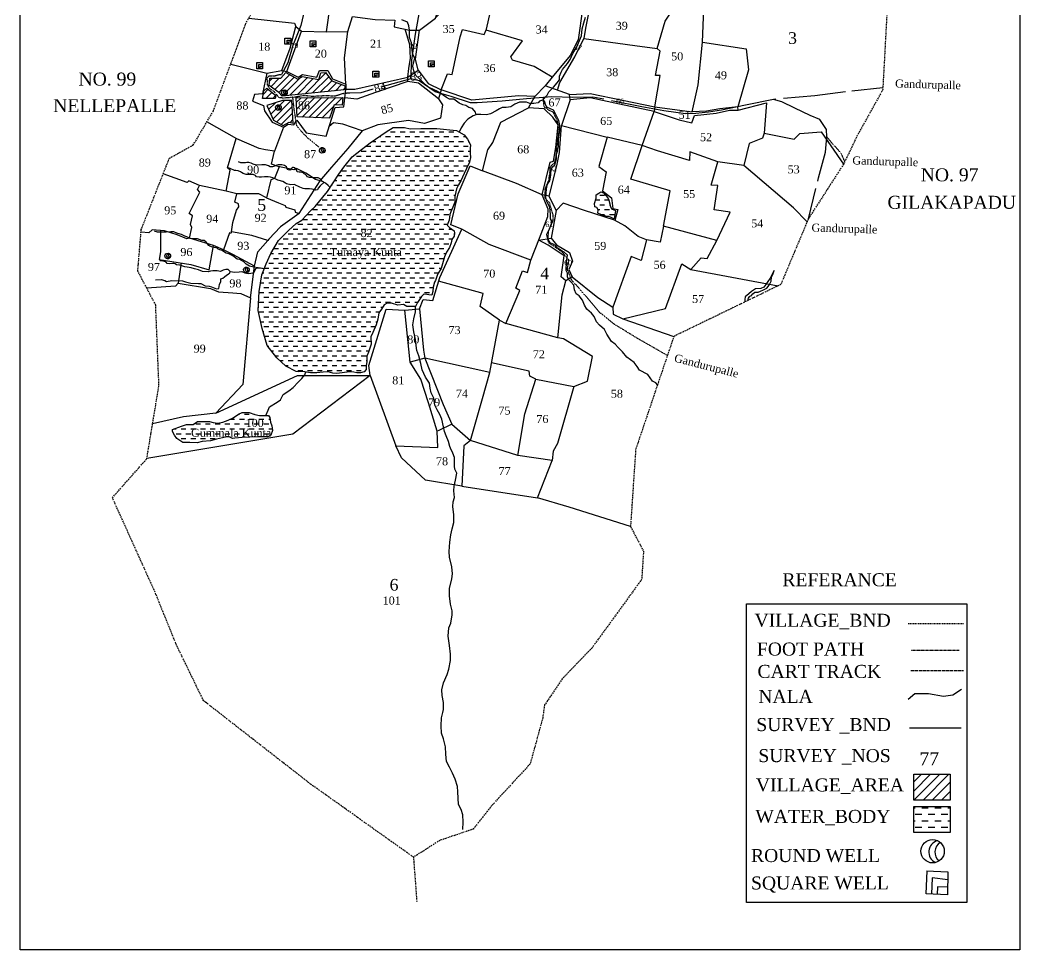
# Model space of a CAD drawing. Header units: millimetres. Extents: x 272 to 657, y 227 to 822.
# Drawn here: x 271.7 to 656.9, y 226.9 to 584.9 of the extents above; entities that cross this region are included whole.
import ezdxf

# ---------------------------------------------------------------- set-up
doc = ezdxf.new("R2010")
doc.units = ezdxf.units.MM
doc.header["$MEASUREMENT"] = 0
for name, pattern in [('ACAD_ISO02W100', [15, 12, -3]), ('ACAD_ISO07W100', [3, 0, -3]), ('BORDER', [1.75, 0.5, -0.25, 0.5, -0.25, 0, -0.25])]:
    doc.linetypes.add(name, pattern=pattern)
for name, color, linetype in [('CARTTRACK', 30, 'ACAD_ISO02W100'), ('NALA', 4, 'Continuous'), ('ROUND WELL', 5, 'Continuous'), ('SQUAREWELL', 5, 'Continuous'), ('SURVEY_BND', 7, 'Continuous'), ('SURVEY_NO', 7, 'Continuous'), ('TEXT', 7, 'Continuous'), ('VILLAGE_AREA', 1, 'Continuous'), ('WATER_BODY', 4, 'Continuous')]:
    doc.layers.add(name, color=color, linetype=linetype)
doc.layers.add('FOOTPATH', color=150, linetype='ACAD_ISO07W100', lineweight=30)
doc.layers.add('VILL_BOUNDARY', color=6, linetype='BORDER', lineweight=30)
doc.styles.get("Standard").update_dxf_attribs({"font": 'TIMES.TTF'})

msp = doc.modelspace()

# ---------------------------------------------------------------- hatches: boundary and pattern name
at = {"layer": 'VILLAGE_AREA'}
h = msp.add_hatch(dxfattribs=at)
h.set_pattern_fill('ANSI31', color=256, scale=15, style=0)
h.paths.add_polyline_path([(391.78, 561.43), (389.32, 564.7), (387.56, 564.6), (386.83, 561.94), (380.33, 563.17), (378.74, 562.13), (374.04, 564.61), (372.16, 562.49), (367.88, 562.5), (367.7, 559.61), (371.37, 556.97), (372.64, 555.62), (396.62, 557.99), (396.89, 559.5)])
edge = h.paths.add_edge_path(flags=16)
edge.add_ellipse((373.57, 556.87), major_axis=(1.05, 0.33), ratio=0.988263, start_angle=21.105, end_angle=360, ccw=False)
edge.add_ellipse((374.28, 557.1), major_axis=(-0.168, 0.582), ratio=0.584744, start_angle=212.8129, end_angle=270, ccw=False)
edge.add_ellipse((373.57, 556.87), major_axis=(1.05, 0.33), ratio=0.988263, start_angle=21.105, end_angle=360, ccw=False)
edge.add_ellipse((374.28, 557.1), major_axis=(-0.168, 0.582), ratio=0.584744, start_angle=270, end_angle=310.0478, ccw=False)
edge.add_ellipse((373.94, 557.01), major_axis=(-0.221, 0.768), ratio=0.88625, start_angle=270, end_angle=288.33, ccw=False)
edge.add_ellipse((373.94, 557.01), major_axis=(-0.221, 0.768), ratio=0.88625, start_angle=230.4392, end_angle=270)
h.paths.add_polyline_path([(376.44, 553.87), (372.78, 553.89), (366.73, 552.01), (369.28, 546.33), (373.11, 544.31), (375.44, 545.51), (376.97, 545.21), (376.78, 547.17)])
h.paths.add_polyline_path([(366.8, 558.6), (365.64, 557.66), (365.16, 554.63), (370, 554.7), (370.18, 555.85)])
h.paths.add_polyline_path([(392.76, 552.23), (395.77, 552.11), (396.02, 555.07), (378.01, 554.95), (378.49, 547.57), (390.89, 547.05)])
h.paths.add_polyline_path([(379.91, 607.42), (381.26, 607.59), (382.83, 608.6), (382.96, 608.83), (383.15, 608.81), (383.33, 608.93), (383.31, 611.79), (380.65, 612.09), (378.97, 610.75), (381.19, 610.75), (381.19, 608.41), (380.28, 608.41), (379.73, 608.41), (378.95, 608.41), (378.95, 610.74), (377.03, 609.2), (374.71, 609.39), (374.24, 605.2), (376.68, 604.98), (377.01, 606.81), (379.23, 606.21)])
h.paths.add_polyline_path([(388.28, 616.68), (388.08, 619.39), (385.19, 619.45), (383.96, 612.25), (383.31, 611.79), (383.33, 608.93), (387.53, 609.22), (387.49, 613.73)])
h.paths.add_polyline_path([(397.31, 620.42), (392.26, 621.22), (391.94, 619.09), (389.26, 619.46), (388.4, 613.81), (388.47, 609.38), (389.7, 609.47), (392.52, 613.27), (393.9, 616.75)])
h.paths.add_polyline_path([(401.21, 619.45), (398.58, 619.83), (395.02, 615.52), (398.62, 614.99)])
h.paths.add_polyline_path([(377.94, 549.65), (384.06, 549.65), (384.06, 554.34), (377.94, 554.34)], flags=9)
h.paths.add_polyline_path([(388.76, 614.45), (394.88, 614.45), (394.88, 619.14), (388.76, 619.14)], flags=24)
h = msp.add_hatch(dxfattribs=at)
h.set_pattern_fill('ANSI31', color=256, scale=20, angle=180, style=0)
h.set_pattern_definition([(225, (-743.488, -671.8603), (1.767767, -1.767767), [])])
h.paths.add_polyline_path([(615.95, 294.52), (615.95, 284.57), (629.97, 284.57), (629.97, 294.52)])
at = {"layer": 'WATER_BODY'}
h = msp.add_hatch(dxfattribs=at)
h.set_pattern_fill('DASH', color=256, scale=15, style=0)
h.paths.add_polyline_path([(439.15, 516.99), (439.79, 519.86), (440.54, 521.4), (441.53, 522.91), (442.81, 525.77), (443.62, 527.69), (444.79, 530.17), (445.24, 531.95), (445.09, 533.67), (445.04, 535.36), (445.24, 536.83), (444.03, 539.05), (442.77, 540.63), (439.81, 542.35), (432.3, 543.14), (426.12, 543.11), (422, 542.93), (419.77, 543.49), (415.46, 543.56), (412.75, 541.86), (406.57, 537.54), (403.2, 535.04), (399.68, 532.21), (396.44, 528.29), (394.57, 525.47), (390.14, 518.85), (385.38, 513.03), (383.65, 511.41), (380.3, 507.85), (378.06, 506.54), (375.11, 503.87), (371.29, 499.95), (368.33, 494.96), (366.46, 491.01), (364.83, 486.8), (363.76, 480.37), (363.4, 473.09), (364.94, 466.08), (366.95, 459.64), (370.64, 454.88), (374.13, 451.65), (378.07, 449.55), (378.85, 449.4), (380.05, 449.57), (381.43, 449.44), (382.07, 449.36), (383.57, 449.04), (386.04, 449.01), (388.46, 449.36), (390.37, 449.47), (392.21, 448.87), (393.72, 448.76), (395.83, 449.01), (398.61, 449.39), (400.25, 449.29), (401.43, 449.11), (402.88, 449.11), (404.32, 449.47), (405, 450.39), (405, 451.78), (405.28, 453.48), (405.28, 455.51), (405.98, 457), (406.96, 460.12), (406.84, 462.95), (407.66, 464.6), (408.86, 467.49), (409.51, 469.75), (409.97, 472.2), (410.96, 473.55), (412.03, 475.23), (413.17, 475.85), (414.81, 475.83), (417.17, 475.07), (419.45, 475.39), (420.67, 474.59), (422.45, 474.63), (424.03, 474.63), (424.83, 476.1), (425.87, 477.71), (426.29, 478.41), (427.28, 479.31), (428.34, 479.26), (429.23, 479.02), (430.37, 478.98), (430.74, 480.4), (430.81, 482), (431.39, 483.91), (431.74, 484.57), (432.35, 486.49), (432.82, 487.48), (433.93, 489.28), (434.38, 491), (435.2, 493.7), (436, 495.51), (437.17, 497.26), (437.77, 499.06), (438.01, 500.39), (438.87, 501.71), (439.08, 502.88), (438.95, 503.77), (437.16, 504.99), (436.29, 505.95), (437.01, 507.87), (437.32, 509.95), (437.62, 511.07), (438.38, 512.87), (439.15, 514.75)])
h.paths.add_polyline_path([(368.25, 430.11), (367.92, 431.82), (367.41, 432.64), (365.46, 432.68), (363.91, 432.66), (362.21, 433.08), (359.92, 433.79), (357.31, 433.79), (355.8, 433.12), (353.85, 431.77), (351.92, 430.82), (349.8, 430.11), (347.9, 429.62), (346.1, 429.93), (344.66, 430.37), (342.8, 430.37), (340.08, 430.35), (338.35, 429.2), (337.24, 429.17), (335.8, 429.17), (333.87, 428.51), (330.48, 427.2), (330.46, 426.43), (331.17, 425.04), (332.12, 423.82), (334.36, 422.27), (337.07, 422.26), (339.95, 422.15), (341.86, 422.57), (345.05, 422.91), (347.34, 423.53), (349.71, 424.03), (351.37, 424.41), (352.25, 424.37), (353.54, 423.79), (354.49, 423.86), (357.26, 424.19), (363.19, 424.46), (367.16, 424.48), (368.29, 425.12), (368.91, 426.83), (368.7, 428.65)])
h.paths.add_polyline_path([(498.1, 516.41), (496.44, 518.4), (495.39, 518.79), (494.64, 518.26), (493.62, 517.55), (493.6, 516.26), (493, 514.22), (493.16, 513.02), (493.84, 512.69), (494.38, 511.86), (494.27, 510.5), (495.39, 509.99), (497.67, 509.29), (498.44, 509.22), (500.56, 508.32), (500.65, 509.12), (501.12, 511.52), (499.57, 512.19), (499.18, 513.15), (498.53, 515.56)])
h.paths.add_polyline_path([(390.02, 492.02), (419.2, 492.02), (419.2, 498.01), (390.02, 498.01)], flags=24)
h.paths.add_polyline_path([(402.09, 500.47), (408.21, 500.47), (408.21, 505.16), (402.09, 505.16)], flags=24)
h.paths.add_polyline_path([(336.78, 423.56), (368.61, 423.56), (368.61, 428.41), (336.78, 428.41)], flags=24)
h.paths.add_polyline_path([(357.82, 427.4), (366.21, 427.4), (366.21, 432.09), (357.82, 432.09)], flags=24)
h = msp.add_hatch(dxfattribs=at)
h.set_pattern_fill('DASH', color=256, scale=20, angle=180, style=0)
h.set_pattern_definition([(180, (-743.488, -663.471), (-2.5, -2.5), [2.5, -2.5])])
h.paths.add_polyline_path([(615.95, 282.11), (615.95, 272.16), (629.97, 272.16), (629.97, 282.11)])

# ---------------------------------------------------------------- linework, layer by layer
at = {"lineweight": 30}
msp.add_lwpolyline([(271.71, 822.21), (656.86, 822.21), (656.86, 226.89), (271.71, 226.89)], close=True, dxfattribs=at)
msp.add_lwpolyline([(551.52, 360.13), (636.41, 360.13), (636.41, 245.14), (551.52, 245.14)], close=True)
at = {"layer": 'CARTTRACK'}
for points in [[(422.25, 562.26), (422.65, 569.43), (424.05, 579.43), (425.93, 590.1), (412.64, 590.06), (401.11, 589.54), (386.38, 590.3), (381.74, 591.01), (379.87, 582.82), (376.76, 575.09), (374.8, 568.36), (372.46, 563.9)], [(575.34, 508.33), (579.25, 524.09), (582, 534.01), (582.45, 539.89), (582.37, 542.76), (579.72, 546.53), (576.01, 548.07), (570.09, 550.95), (565.12, 553.4), (561.87, 554.32), (551.1, 552.08), (541.91, 550.22), (536.88, 549.44), (532.02, 548.87), (527.99, 548.76), (519.64, 549.97), (511.26, 551.43), (492.32, 555.22), (484.69, 555.04), (476.58, 555.25), (466.8, 554.5), (457.46, 553.59), (447.83, 552.99), (445.27, 553.04), (437.8, 555.42), (435.97, 555.92), (431.55, 557.23), (425.49, 561.41), (422.25, 562.26), (407.21, 558.11), (402.98, 556.88), (398.72, 556.65), (397.41, 556.72)], [(604.03, 558.82), (589.71, 557.27), (577.79, 555.73), (561.87, 554.32)]]:
    msp.add_lwpolyline(points, dxfattribs=at)
at = {"layer": 'CARTTRACK', "ltscale": 0.1}
msp.add_lwpolyline([(614.84, 334.42), (635.04, 334.42)], dxfattribs=at)
at = {"layer": 'FOOTPATH', "ltscale": 0.0002}
for points in [[(376.8, 555.13), (374.84, 554.89), (372.98, 554.82), (371.41, 554.95), (370.68, 556.09), (369.68, 557.26), (367.87, 558.47), (367.03, 559.91), (366.93, 562.63), (367.58, 563.36), (369.83, 563.4), (371.48, 563.88), (372.46, 563.9)], [(386.85, 535.96), (383.02, 539), (380.11, 541.95), (378.29, 544.28), (377.27, 550.67), (376.8, 555.13), (381.1, 555.89), (384.41, 555.54), (389.73, 555.84), (392.9, 555.63), (396.3, 556.65), (397.41, 556.72)], [(521.05, 455.72), (509.68, 462.22), (500.68, 467.71), (494.86, 472.37), (487.21, 481.45), (484.15, 484.79), (482.52, 488.94), (483.14, 492.56), (480.43, 495.61), (477.02, 497.97), (475.66, 498.86), (475.07, 499.73), (475.26, 503.67), (476.21, 505.48), (477.05, 507.81), (477.02, 509.92), (476.42, 511.87), (475.75, 514.41), (473.96, 516.27), (473.93, 519.79), (475.45, 523.44), (476.18, 528.61), (477.59, 529.96), (478.24, 532.55), (478.62, 537.88), (479.35, 542.67), (478.57, 546.35), (477.13, 549.32), (475.66, 549.98), (473.58, 551.39), (473.44, 552.77), (473.25, 555.08)], [(589.39, 530.37), (588.02, 533.54), (584.5, 537.45), (582.45, 539.89)]]:
    msp.add_lwpolyline(points, dxfattribs=at)
at = {"layer": 'FOOTPATH', "ltscale": 0.01}
msp.add_lwpolyline([(614.89, 342.3), (633.45, 342.3)], dxfattribs=at)
at = {"layer": 'NALA'}
for points in [[(472.93, 554.06), (474.69, 555.97), (475.41, 557.24), (477.15, 558.97), (478.56, 560.68), (479.47, 561.84), (479.47, 563.25), (480.09, 564.77), (480.7, 565.78), (482.55, 568.18), (483.57, 569.66), (484.65, 571.94), (486, 574.23), (487.15, 576.94), (488.03, 578.77), (488.28, 581.48), (488.89, 583.79), (489.51, 585.95)], [(447.36, 548.36), (447.1, 549.41), (445.95, 550.79), (444.56, 551.25), (443.46, 551.99), (442.23, 552.28), (440.82, 552.84), (439.79, 553.61), (438.82, 554.35), (437.15, 554.45), (435.97, 555.09), (434.75, 556), (433.52, 556.75), (432.03, 557.67), (430.68, 558.25), (429.23, 558.93), (427.95, 559.92), (425.43, 562.41), (424.14, 563.57), (423.39, 565.25), (423.04, 567.16), (423.75, 570.37), (423.13, 571.4), (422.87, 572.12), (422.65, 574.74), (422.45, 576.1), (422.1, 577.14), (421.74, 578.11), (421.71, 580.92), (421.48, 582.6), (420.97, 584.03), (418.81, 584.96)], [(517.23, 444.41), (516.56, 445.18), (515.37, 445.83), (513.5, 448.45), (510.3, 450.11), (509.38, 451.44), (508.29, 453.03), (505.4, 455.07), (503.73, 457.13), (502.06, 458.86), (500.98, 460.05), (499.51, 461.1), (497.67, 463.97), (496.82, 465.8), (494.92, 467.37), (493.69, 468.69), (492.81, 470.7), (491.79, 472.09), (490.08, 473.54), (489.1, 475.1), (488.32, 477.07), (487.09, 478.7), (485.97, 479.49), (485.22, 481.05), (485.04, 482.79), (483.89, 484.12), (483.14, 484.9), (482.63, 486.02), (482.63, 487.41), (482.12, 488.43), (482.22, 491.78), (482.6, 494.39), (481.34, 495.53), (480.08, 496.14), (478.75, 496.99), (477.97, 498.07), (477.05, 498.62), (475.93, 499.06), (474.98, 500.62), (474.64, 502.29), (475.62, 504.55), (476.44, 506.59), (476.47, 507.68), (476.06, 508.35), (476.03, 510.02), (475.79, 512.81), (474.6, 515.01), (474.26, 516.53), (474.53, 519.93), (474.94, 521.66), (475.76, 522.96), (476.1, 525.17), (476.1, 526.94), (476.61, 528.26), (477.7, 529.16), (478.38, 531.47), (478.38, 533.27), (478.72, 534.4), (479.06, 536.13), (479.06, 537.93), (479.09, 539.02), (479.43, 540.62), (479.64, 542.22), (479.57, 544.26), (479.26, 546.13), (477.9, 548.82), (477.19, 550.22), (474.94, 551.24), (474.29, 552.02), (473.72, 553.68), (472.93, 554.06), (471.77, 553.65), (471.29, 553.04), (469.59, 552.7), (468.03, 552.7), (466.77, 553.24), (464.15, 553.31), (462.35, 552.53), (460.71, 551.44), (459, 551.23), (457.47, 551.16), (456.35, 550.69), (455.13, 549.91), (452.98, 548.79), (451.39, 548.38), (449.14, 548.48), (447.68, 548.45), (446.25, 548.04), (444.23, 546.71), (442.77, 545.21), (441.61, 543.34), (440.84, 541.76)], [(388.8, 522.41), (387.31, 521.06), (386.56, 520.17), (386.24, 519.48), (385.71, 519.41), (384.2, 519.72), (383.24, 519.88), (381.42, 519.92), (380.71, 520.03), (380.17, 520.28), (379.48, 520.54), (379.02, 520.81), (377.81, 521.34), (377.55, 521.5), (376.05, 521.48), (374.38, 521.85), (373.93, 522.05), (372.96, 522.73), (371.58, 523.04), (370.96, 523.17), (370.49, 523.53), (369.09, 524.08), (368.17, 524.35), (367.35, 524.51), (366.51, 524.53), (365.9, 524.46), (364.78, 524.35), (363.78, 524.35), (362.85, 524.55), (362.44, 525), (361.55, 525.39), (360.69, 525.39), (359.67, 525.39), (358.84, 525.42), (357.66, 525.84), (356.97, 526.18), (356.64, 526.38), (355.7, 526.79), (354.85, 526.92), (354.31, 526.93), (353.75, 527.16), (353.16, 527.44), (352.68, 527.69), (352.32, 527.9), (351.65, 527.91)], [(391.16, 520.37), (390.36, 521.23), (389.38, 522.08), (388.23, 522.73), (387.35, 523.77), (386.57, 524.13), (385.66, 524.18), (384.36, 524.18), (383.27, 524.24), (382.49, 524.57), (382.03, 524.96), (381.66, 525.35), (381.12, 525.72), (380.75, 526.03), (379.71, 526.34), (379.22, 526.34), (378.42, 526.39), (378.3, 527.1), (377.6, 527.93), (377.11, 528.16), (376.8, 528.16), (376.36, 527.88), (376.17, 527.56), (375.91, 527.18), (375.58, 527.07), (375.11, 527.23), (374.8, 527.36), (374.67, 527.75), (374.46, 528.11), (374.3, 528.32), (373.53, 528.84), (372.49, 529.17), (372.07, 529.17), (371.08, 529.17), (370.59, 528.94), (370.15, 528.71), (369.01, 528.34), (368.46, 528.34), (368.1, 528.37), (367.4, 528.76), (366.28, 529.07), (364.9, 529.07), (362.77, 529.01), (361.51, 529.39), (360.78, 529.81), (359.87, 530.07), (359.11, 530.01), (358.54, 529.85), (357.59, 529.85), (356.82, 529.94), (355.82, 530.25)], [(363.45, 489.44), (361.81, 489.78), (360.16, 490.18), (358.86, 490.92), (357.98, 491.73), (357.07, 492.36), (356.4, 492.7), (355.36, 492.87), (353.68, 494.08), (352.19, 494.87), (351.15, 495.15), (350.13, 495.8), (349.52, 496.12), (348.66, 496.4), (347.99, 496.61), (347.62, 497), (347.29, 497.21), (346.53, 497.24), (345.41, 497.56), (344.79, 497.82), (344.39, 498.07), (343.93, 498.67), (343.37, 499.3), (342.63, 500.04), (341.68, 500.04), (340.04, 500.65), (338.74, 500.7), (337.21, 500.79), (335.91, 501.37), (335.21, 501.65), (334.45, 502.07), (333.91, 502.3), (333.36, 502.46), (332.15, 502.83), (330.9, 503.34), (329.78, 503.37), (327.96, 503.26), (326.8, 503.26), (325.82, 503.26), (324.64, 503.26), (323.55, 503.56)], [(323.92, 484.89), (326.02, 484.96), (327.53, 484.66), (328.16, 484.27), (330.17, 484.64), (334.24, 484.41), (335.43, 484.15), (337.51, 483.61), (340.4, 483.4), (341.36, 483.5), (343.04, 482.61), (344.57, 482.36), (345.51, 482.17), (347.42, 481.45), (348.23, 481.56), (348.58, 483.03), (349.01, 484.18), (349.1, 485.18), (349.78, 485.55), (350.5, 486.04), (351.21, 486.63), (351.88, 486.99), (352.57, 487.53), (352.68, 488.08), (354.44, 487.78), (356.12, 487.92), (357.21, 488.04), (358.34, 487.6), (359.56, 487.34), (360.63, 487.45), (361.3, 487.55), (361.77, 487.6), (362.08, 488.07), (362.55, 489.16), (363.02, 489.42), (363.87, 489.45), (364.33, 489.48), (364.89, 489.39), (365.17, 489.39), (365.79, 489.27)], [(352.68, 488.08), (351.91, 488.79), (351.01, 488.79), (349.92, 488.53), (348.92, 488.09), (347.59, 488.27), (346.56, 488.32), (345.95, 488.32), (345.12, 488.25), (344.19, 487.99), (342.02, 488.12), (340.43, 488.66), (338.86, 489.1), (337.6, 489.43), (336.04, 489.74), (335.24, 489.86), (334.36, 490.13), (333.28, 490.51), (332.02, 490.69), (331.5, 491.08), (330.96, 491.12), (330.55, 491.17), (329.14, 491.02), (328.39, 491.15), (327.96, 491.71), (327.31, 491.89), (326.69, 492.08), (326.16, 492.11), (325.52, 492.13)], [(552.1, 476.93), (552.28, 477.82), (552.76, 478.52), (553.36, 478.65), (554.02, 479.48), (554.74, 480.08), (555.99, 480.11), (556.92, 480.46), (558.02, 480.96), (559.36, 481.67), (560.26, 482.8), (560.99, 484.38), (561.19, 485.88), (561.74, 487.25), (562.06, 488.07), (562.14, 488.39), (561, 486.22), (560.6, 485.5), (559.78, 484.22), (558.96, 483.03), (558.26, 482.09), (557.05, 481.55), (555.05, 481.36), (553.51, 480.37), (552.47, 479.46), (551.06, 478.27), (550.83, 477.24), (550.91, 476.35)], [(442.25, 273.29), (442.39, 276.06), (442.32, 278.92), (441.57, 280.97), (440.66, 282.91), (440.39, 287.73), (440.22, 289.8), (439.31, 292.66), (438.34, 294.96), (437.07, 297.32), (436.03, 299.49), (435.72, 302.33), (435.64, 305.11), (434.8, 308.21), (434.1, 310.38), (433.91, 313.14), (434.05, 316.29), (434.56, 318.26), (434.83, 319.41), (434.83, 322.18), (434.3, 324.83), (434.2, 327.04), (434.78, 329.68), (436.18, 332.88), (436.93, 335), (437.5, 338.37), (437.48, 340.72), (437.07, 344.04), (436.66, 347.7), (436.9, 350.86), (437.63, 352.64), (438.16, 355.87), (438.15, 357.49), (437.5, 360.04), (437.07, 363.24), (437.14, 366.05), (438.01, 369.71), (438.3, 371.75), (438.03, 374.32), (437.19, 378.14), (436.97, 380.24), (437.23, 383.93), (437.64, 386.68), (438.2, 389), (438.83, 391.45), (438.75, 394.41), (438.39, 397.58), (438.49, 399.37), (439.07, 401.07), (438.78, 403.65), (438.88, 405.43), (439.5, 407.78), (439.99, 410.38), (439.14, 411.94), (439.05, 413.1), (439, 416.48), (438.47, 418.16), (437.55, 420.04), (437.22, 420.69), (436.78, 422.58), (435.91, 424.77), (435.21, 426.44), (434.8, 428.22), (434.23, 431.25), (433.43, 433.05), (432.37, 434.78), (431.45, 436.56), (431.04, 439.37), (430.13, 441.37), (429.69, 443.19), (429.4, 445.09), (427.93, 447.37), (426.58, 450.23), (426.12, 452.63), (425.33, 455.65), (424.61, 457.65), (424.24, 459.59), (424.08, 461.92), (423.42, 464.9), (423.06, 467.53), (423.35, 469.88), (424, 472.5), (424.03, 474.63)], [(366.44, 432.66), (367.28, 434.67), (367.75, 435.98), (370.77, 437.81), (371.98, 438.71), (373.12, 440.7), (375.19, 442.15), (376.94, 443.36), (378.82, 445.52), (380.21, 446.84), (381.38, 448.32), (381.75, 449.4)], [(613.81, 323.47), (616.3, 325.68), (621.56, 325.68), (621.56, 325.68), (627.36, 324.58), (627.36, 324.58), (630.96, 325.13), (634.28, 327.34)]]:
    msp.add_lwpolyline(points, dxfattribs=at)
at = {"layer": 'ROUND WELL'}
msp.add_circle((623.21, 264.91), 4.5, dxfattribs=at)
for centre, start, end in [((626.23, 264.6), 103.7553, 244.3266), ((628.57, 264.51), 122.3772, 228.9806)]:
    msp.add_arc(centre, 4.5, start, end, dxfattribs=at)
for centre, major_axis, ratio in [((373.57, 556.87), (1.05, 0.33), 0.988263), ((373.94, 557.01), (-0.221, 0.768), 0.88625), ((374.28, 557.1), (-0.168, 0.582), 0.584744), ((371.23, 551.16), (1.05, 0.33), 0.988263), ((371.6, 551.29), (-0.221, 0.768), 0.88625), ((371.94, 551.39), (-0.168, 0.582), 0.584744), ((388.1, 534.73), (1.05, 0.33), 0.988263), ((388.46, 534.86), (-0.221, 0.768), 0.88625), ((388.81, 534.96), (-0.168, 0.582), 0.584744), ((328.63, 493.99), (1.05, 0.33), 0.988263), ((329, 494.12), (-0.221, 0.768), 0.88625), ((329.34, 494.22), (-0.168, 0.582), 0.584744), ((358.92, 488.68), (1.05, 0.33), 0.988263), ((359.29, 488.81), (-0.221, 0.768), 0.88625), ((359.63, 488.91), (-0.168, 0.582), 0.584744)]:
    msp.add_ellipse(centre, major_axis=major_axis, ratio=ratio, dxfattribs=at)
at = {"layer": 'SQUAREWELL'}
for points in [[(373.77, 577.88), (376.01, 577.88), (376.01, 575.54), (373.77, 575.54)], [(374.55, 577.13), (376.01, 577.13), (376.01, 575.54), (374.55, 575.54)], [(375.09, 576.43), (376.01, 576.43), (376.01, 575.54), (375.09, 575.54)], [(383.42, 576.86), (385.66, 576.86), (385.66, 574.51), (383.42, 574.51)], [(384.2, 576.11), (385.66, 576.11), (385.66, 574.51), (384.2, 574.51)], [(384.74, 575.41), (385.66, 575.41), (385.66, 574.51), (384.74, 574.51)], [(362.86, 568.47), (365.1, 568.47), (365.1, 566.13), (362.86, 566.13)], [(363.64, 567.73), (365.1, 567.73), (365.1, 566.13), (363.64, 566.13)], [(364.18, 567.02), (365.1, 567.02), (365.1, 566.13), (364.18, 566.13)], [(428.98, 569.14), (431.21, 569.14), (431.21, 566.8), (428.98, 566.8)], [(429.76, 568.4), (431.21, 568.4), (431.21, 566.8), (429.76, 566.8)], [(430.3, 567.7), (431.21, 567.7), (431.21, 566.8), (430.3, 566.8)], [(407.62, 565.19), (409.85, 565.19), (409.85, 562.85), (407.62, 562.85)], [(408.4, 564.45), (409.85, 564.45), (409.85, 562.85), (408.4, 562.85)], [(408.94, 563.75), (409.85, 563.75), (409.85, 562.85), (408.94, 562.85)]]:
    msp.add_lwpolyline(points, close=True, dxfattribs=at)
for points in [[(620.87, 257.33), (629.08, 256.96), (628.91, 248.07), (620.66, 248.48), (621.06, 257.32)], [(629.02, 253.94), (623.03, 254.68), (622.72, 248.38)], [(628.97, 251.13), (625.11, 251.17), (624.97, 248.26)]]:
    msp.add_lwpolyline(points, dxfattribs=at)
at = {"layer": 'SURVEY_BND'}
for points in [[(389.79, 580.38), (398, 580.4), (399.78, 586.17), (408.47, 585.11), (416.11, 584.85), (415.8, 582.28), (421.71, 580.92), (425.59, 580.95), (431.72, 585.58), (434.03, 592.51), (425.06, 595.14), (424.53, 602.43), (421.33, 600.19), (417.06, 599.69)], [(425.12, 565.57), (428.88, 560.44), (433.96, 557.94), (436.4, 564.18), (438.17, 563.89), (441.26, 578.39), (442.19, 581.28), (450.47, 579.31), (451.4, 581.31), (454.22, 593.9), (444.72, 599.27), (438.51, 592.39), (431.67, 585.54)], [(359.85, 585.64), (377.44, 583.65), (377.9, 582.37), (380.08, 580.62), (389.79, 580.38), (391.3, 591.17)], [(491.55, 591.82), (489.49, 581.68), (488.85, 577.76), (508.48, 575.03), (517.07, 573.86), (520.19, 584.46), (522.47, 587.89)], [(488.42, 589.05), (486.63, 577.23), (483.61, 571.25), (476.64, 562.86), (469.79, 566.94), (461.42, 569.42), (460.73, 570.75), (465.22, 576.83), (451.24, 580.97)], [(516.27, 551.43), (530.55, 549.58), (532.87, 559.97), (534.59, 576.37), (535.1, 589.16)], [(352.88, 567.92), (366.81, 564.45), (372.61, 565.39), (375.7, 574.02), (377.9, 582.37)], [(372.61, 565.39), (374.53, 565.01), (380.08, 580.62)], [(374.53, 565.01), (378.83, 562.93), (380.45, 563.92), (386.03, 562.84), (387, 565.46), (390.25, 565.4), (392.08, 562.21), (397.15, 560.14), (396.66, 570.32), (398, 580.4)], [(397.15, 560.14), (397.16, 558.31), (400.61, 558.24), (421.14, 562.91), (421.41, 566.23), (422.16, 570.23), (421.79, 575.36), (420.08, 581.3)], [(421.14, 562.91), (425.12, 565.57), (424.03, 569.8), (425.59, 580.95)], [(478.69, 557.89), (479.68, 560.81), (485.35, 570.68), (488.85, 577.76)], [(534.59, 576.37), (551.41, 573.73), (552.31, 565.72), (548.15, 551.48), (541.27, 550.74), (536.06, 549.73), (530.55, 549.58)], [(516.27, 551.43), (518.23, 563.49), (516.47, 563.57), (518.21, 572.82), (517.07, 573.86)], [(366.81, 564.45), (365.17, 556.5), (362.05, 556.19), (361.25, 553.65), (365.51, 551.96), (365.87, 549.97), (368.82, 545.59), (373.2, 543.62), (374.97, 544.75), (377.18, 544.52), (378.33, 546.28), (381.88, 541.5), (389.58, 540.17), (393.12, 551.17), (396.41, 551.49), (397.16, 558.31)], [(433.96, 557.94), (432.95, 554.56), (425.16, 560.6), (421.05, 561.23), (421.14, 562.91)], [(476.64, 562.86), (473.99, 559.56), (470.04, 555.42), (463.87, 555.72), (445.69, 554.02), (433.96, 557.94)], [(421.05, 561.23), (408.57, 556.93), (401.43, 554.46), (396.79, 554.9)], [(483.6, 554.16), (483.4, 556.22), (473.99, 559.56)], [(360.52, 477.94), (357.54, 444.58), (347.16, 433.56), (378.62, 448.08), (406.59, 448.08), (406.08, 451.9), (412.69, 473.61), (419.91, 473.2), (425.59, 473.66), (426.97, 477.24), (430.66, 476.94), (433.38, 485.81), (441.94, 504.31), (437.59, 506), (440.51, 517.94), (445.07, 528.71), (449.78, 526.76), (451.94, 534.92), (453.78, 537.68), (456.96, 545.56), (467.51, 551.05), (470.04, 555.42)], [(511.36, 536.55), (515.94, 549.65), (502.65, 552.5), (491.32, 554.92), (483.6, 554.16), (480.3, 544.26)], [(483.4, 556.22), (491.32, 556.64), (516.27, 551.43), (515.94, 549.65)], [(432.95, 554.56), (434.39, 552.19), (433.69, 547.15), (427.44, 545.01), (421.29, 546.14), (409.57, 544.55), (403.44, 542.15), (396.04, 544.74), (392.42, 545.3), (390.77, 543.86)], [(472.88, 517.63), (475.84, 530.12), (477.17, 530.5), (478.15, 535.8), (478.96, 544.51), (476.91, 547.43), (473.54, 550.67), (467.43, 551.01)], [(548.37, 550.23), (559.19, 553.03), (558.31, 541.34), (557.71, 539.34), (552.61, 537.31), (550.53, 528.81), (540.44, 530.31), (529.76, 534.19), (529.51, 530.85), (517.29, 534.54), (511.36, 536.55)], [(515.94, 549.65), (525.58, 546.51), (530.5, 545.33), (531.52, 548.17), (539.79, 548.96), (544.96, 550.16), (548.37, 550.23), (548.15, 551.48)], [(373.2, 543.62), (369.76, 534.39), (366.26, 534.94), (363.86, 535.37), (355.28, 539.08), (343.72, 545.71)], [(475.52, 517.06), (478.5, 528.72), (479.48, 533.84), (480.3, 544.26), (497.89, 539.82), (494.6, 528.44), (497.43, 526.4), (496.07, 519.12), (499.53, 516.41), (500.09, 512.34), (502, 511.91), (500.84, 507.74)], [(371.56, 528.41), (369.79, 523.81), (368.29, 523.32), (366.62, 516.42), (363.72, 518.02), (355.24, 517.97), (351.05, 518.94), (352.61, 527.02), (351.65, 527.91), (354.94, 539.27)], [(403.44, 542.15), (397.99, 535.36), (391.64, 528.24), (387.79, 523.74), (387.37, 522.99), (385.5, 523.44), (381.8, 525.92), (378.26, 527.76), (377.18, 527.17), (371.11, 528.51), (368.56, 529.42), (369.76, 534.39)], [(519.56, 505.53), (522.12, 519.1), (506.97, 523.56), (511.36, 536.55), (497.89, 539.82)], [(558.31, 541.34), (569.89, 539.01), (572.04, 541.2), (580.31, 541.78), (588.93, 529.41)], [(540.15, 499.98), (545.28, 510.92), (539.05, 511.81), (540.48, 521.15), (537.91, 521.26), (540.44, 530.31)], [(574.87, 507.22), (569.63, 512.57), (550.53, 528.81)], [(351.05, 518.94), (340.9, 521.11), (336.73, 523.02), (336.05, 522.36), (326.88, 525.68)], [(468.52, 492.45), (471.84, 500.84), (474.98, 509.24), (475.11, 512.06), (472.88, 517.63), (462.89, 521.91), (449.78, 526.76)], [(353.14, 503.34), (352.94, 502.74), (352.41, 502.92), (350.04, 496.44), (346.17, 498.02), (336.95, 500.91), (337.91, 504.94), (337.41, 506.11), (338.12, 509.5), (336.85, 510.4), (340.96, 518.65), (340.11, 519.68), (340.9, 521.11)], [(366.62, 516.42), (371.29, 514.52), (373.79, 513.49), (374.03, 512.79), (377.56, 511.86), (377.66, 510.89), (379.23, 510.42), (387.37, 522.99)], [(379.23, 510.42), (371.99, 505.24), (367.58, 500.54), (367.14, 499.98), (360.98, 501.92), (353.14, 503.34), (353.62, 506.92), (355.12, 511.66), (355.93, 512.9), (355.8, 514.15), (354.41, 514.7), (355.24, 517.97)], [(478.21, 511.55), (475.52, 517.06), (472.88, 517.63)], [(513.02, 500.26), (509.74, 501.51), (504.62, 505.68), (500.71, 507.81), (489.15, 511.5), (480.86, 514.41), (478.21, 511.55), (476.35, 500.96)], [(530.03, 488.81), (534.07, 493.29), (536.31, 493.04), (540.15, 499.98), (519.56, 505.53), (518.29, 499.31), (513.02, 500.26), (510.96, 492.24), (507.08, 493.81), (500.02, 474.4)], [(336.95, 500.91), (335.9, 500.64), (332.2, 502.12), (327.38, 503.74), (322.63, 504.15), (321.33, 502.94), (318.32, 503.21)], [(325.88, 503.87), (325.81, 495.59), (325.36, 492.68), (337.49, 490.82), (344.59, 488.69), (346.17, 498.02)], [(456.33, 469.37), (458.87, 468.07), (464.21, 480.78), (462.73, 481.63), (465.29, 488.28), (467.18, 487.66), (468.52, 492.45), (452.38, 498.51), (441.94, 504.31)], [(471.58, 500.19), (476.35, 500.96), (478.39, 498.29), (483.3, 495.42), (484.53, 492.06), (483.11, 488.83), (484.37, 486.07), (481.96, 484.41)], [(361.99, 490.16), (363.25, 495.64), (367.14, 499.98)], [(478.82, 462.49), (480.53, 479.03), (481.96, 484.41), (480.09, 486.03), (481.32, 494.06), (475.09, 498.26), (471.58, 500.19)], [(332.57, 483.63), (345.03, 481.55), (348.16, 480.28), (353.62, 479.88), (356.75, 479.59), (360.52, 477.94), (361.99, 490.16), (353.68, 494.61), (350.04, 496.44)], [(333.73, 491.4), (332.57, 483.63), (331.55, 482.39), (320.53, 481.7)], [(503.87, 469.88), (520.29, 473.85), (526.56, 491.04), (530.03, 488.81), (563.75, 482.58)], [(484.37, 486.07), (494.24, 478.04), (500.02, 474.4), (500.15, 471.68), (503.87, 469.88), (523.54, 463.07)], [(452.63, 449.14), (456.33, 469.37), (448.92, 474.64), (450.07, 479.55), (432.94, 484.37)], [(406.59, 448.08), (416.41, 420.99), (432.59, 420.33), (432.44, 426.65), (429.1, 437.49), (426.07, 446.63), (421.92, 453.18), (419.91, 473.2)], [(425.59, 473.66), (427.08, 457.79), (427.68, 454.7), (421.92, 453.18)], [(485.01, 443.83), (490.25, 445.8), (492.19, 455.4), (481.07, 462.17), (478.82, 462.49), (458.87, 468.07)], [(427.68, 454.7), (434.68, 436.93), (438.06, 429.31), (433, 426.86), (432.44, 426.65)], [(445.19, 423.02), (449.81, 439.24), (452.63, 449.14), (427.68, 454.7)], [(463.44, 417.2), (466.14, 433.28), (470.32, 446.62), (468.01, 447.77), (467.83, 449.64), (453.31, 452.89)], [(406.59, 448.08), (376.78, 425.45), (320.57, 416.03)], [(470.32, 446.62), (485.01, 443.83), (478.78, 421.9), (477.09, 418.95), (476.64, 415.25)], [(347.16, 433.56), (334.66, 432.12), (322.79, 429.48)], [(438.06, 429.31), (445.19, 423.02), (442.66, 420.9), (441.86, 405.45), (427.95, 407.78), (418.69, 416.37), (416.41, 420.99)], [(441.86, 405.45), (471.07, 400.96), (476.64, 415.25), (463.44, 417.2), (445.19, 423.02)], [(506.84, 389.89), (483.26, 397.38), (471.07, 400.96)], [(614.29, 312.36), (634.21, 312.36)]]:
    msp.add_lwpolyline(points, dxfattribs=at)
at = {"layer": 'VILL_BOUNDARY'}
for points in [[(423.26, 262.61), (383.61, 290.78), (342.39, 322.87), (332.01, 344.22), (323.72, 364.67), (307.3, 401), (320.57, 416.03), (325.22, 444.22), (323.97, 475.16), (317.08, 488.23), (318.4, 504.21), (329.28, 531.75), (338.44, 536.78), (346.22, 549.92), (353.1, 568.5), (358.61, 583.33), (361.88, 589.41)], [(605.62, 587.9), (603.99, 558.08), (594.19, 540.44), (588.93, 529.41), (575.34, 508.33), (564.7, 483.04), (523.54, 463.07), (508.83, 419.6), (506.84, 389.89), (511.84, 380.42), (511.16, 369.56), (492.05, 343.23), (480.56, 331.28), (473.7, 321.16), (473.03, 316.21), (468.19, 298.53), (453.42, 282.5), (446.27, 273.42), (433.43, 269.08), (423.26, 262.61)], [(613.85, 352.56), (635.12, 352.56)], [(423.26, 262.61), (424.53, 245.33)]]:
    msp.add_lwpolyline(points, dxfattribs=at)
at = {"layer": 'VILLAGE_AREA'}
for points in [[(372.64, 555.62), (371.37, 556.97), (367.7, 559.61), (367.88, 562.5), (372.16, 562.49), (374.04, 564.61), (378.74, 562.13), (380.33, 563.17), (386.83, 561.94), (387.56, 564.6), (389.32, 564.7), (391.78, 561.43), (396.89, 559.5), (396.62, 557.99), (372.64, 555.62)], [(370, 554.7), (365.16, 554.63), (365.64, 557.66), (366.8, 558.6), (370.18, 555.85), (370, 554.7)], [(378.49, 547.57), (378.01, 554.95), (396.02, 555.07), (395.77, 552.11), (392.76, 552.23), (390.89, 547.05), (378.49, 547.57)], [(376.78, 547.17), (376.44, 553.87), (372.78, 553.89), (366.73, 552.01), (369.28, 546.33), (373.11, 544.31), (375.44, 545.51), (376.97, 545.21), (376.78, 547.17)]]:
    msp.add_lwpolyline(points, dxfattribs=at)
msp.add_lwpolyline([(615.95, 294.52), (629.97, 294.52), (629.97, 284.57), (615.95, 284.57)], close=True, dxfattribs=at)
at = {"layer": 'WATER_BODY'}
for points in [[(378.07, 449.55), (374.13, 451.65), (370.64, 454.88), (366.95, 459.64), (364.94, 466.08), (363.4, 473.09), (363.76, 480.37), (364.83, 486.8), (366.46, 491.01), (368.33, 494.96), (371.29, 499.95), (375.11, 503.87), (378.06, 506.54), (380.3, 507.85), (383.65, 511.41), (385.38, 513.03), (390.14, 518.85), (394.57, 525.47), (396.44, 528.29), (399.68, 532.21), (403.2, 535.04), (406.57, 537.54), (412.75, 541.86), (415.46, 543.56), (419.77, 543.49), (422, 542.93), (426.12, 543.11), (432.3, 543.14), (439.81, 542.35), (442.77, 540.63), (444.03, 539.05), (445.24, 536.83), (445.04, 535.36), (445.09, 533.67), (445.24, 531.95), (444.79, 530.17), (443.62, 527.69), (442.81, 525.77), (441.53, 522.91), (440.54, 521.4), (439.79, 519.86), (439.15, 516.99), (439.15, 514.75), (438.38, 512.87), (437.62, 511.07), (437.32, 509.95), (437.01, 507.87), (436.29, 505.95), (437.16, 504.99), (438.95, 503.77), (439.08, 502.88), (438.87, 501.71), (438.01, 500.39), (437.77, 499.06), (437.17, 497.26), (436, 495.51), (435.2, 493.7), (434.38, 491), (433.93, 489.28), (432.82, 487.48), (432.35, 486.49), (431.74, 484.57), (431.39, 483.91), (430.81, 482), (430.74, 480.4), (430.37, 478.98), (429.23, 479.02), (428.34, 479.26), (427.28, 479.31), (426.29, 478.41), (425.87, 477.71), (424.83, 476.1), (424.03, 474.63), (422.45, 474.63), (420.67, 474.59), (419.45, 475.39), (417.17, 475.07), (414.81, 475.83), (413.17, 475.85), (412.03, 475.23), (410.96, 473.55), (409.97, 472.2), (409.51, 469.75), (408.86, 467.49), (407.66, 464.6), (406.84, 462.95), (406.96, 460.12), (405.98, 457), (405.28, 455.51), (405.28, 453.48), (405, 451.78), (405, 450.39), (404.32, 449.47), (402.88, 449.11), (401.43, 449.11), (400.25, 449.29), (398.61, 449.39), (395.83, 449.01), (393.72, 448.76), (392.21, 448.87), (390.37, 449.47), (388.46, 449.36), (386.04, 449.01), (383.57, 449.04), (382.07, 449.36), (381.43, 449.44), (380.05, 449.57), (378.85, 449.4), (378.07, 449.55)], [(501.12, 511.52), (500.65, 509.12), (500.56, 508.32), (498.44, 509.22), (497.67, 509.29), (495.39, 509.99), (494.27, 510.5), (494.38, 511.86), (493.84, 512.69), (493.16, 513.02), (493, 514.22), (493.6, 516.26), (493.62, 517.55), (494.64, 518.26), (495.39, 518.79), (496.44, 518.4), (498.1, 516.41), (498.53, 515.56), (499.18, 513.15), (499.57, 512.19), (501.12, 511.52)], [(341.86, 422.57), (339.95, 422.15), (337.07, 422.26), (334.36, 422.27), (332.12, 423.82), (331.17, 425.04), (330.46, 426.43), (330.48, 427.2), (333.87, 428.51), (335.8, 429.17), (337.24, 429.17), (338.35, 429.2), (340.08, 430.35), (342.8, 430.37), (344.66, 430.37), (346.1, 429.93), (347.9, 429.62), (349.8, 430.11), (351.92, 430.82), (353.85, 431.77), (355.8, 433.12), (357.31, 433.79), (359.92, 433.79), (362.21, 433.08), (363.91, 432.66), (365.46, 432.68), (367.41, 432.64), (367.92, 431.82), (368.25, 430.11), (368.7, 428.65), (368.91, 426.83), (368.29, 425.12), (367.16, 424.48), (363.19, 424.46), (357.26, 424.19), (354.49, 423.86), (353.54, 423.79), (352.25, 424.37), (351.37, 424.41), (349.71, 424.03), (347.34, 423.53), (345.05, 422.91), (341.86, 422.57)]]:
    msp.add_lwpolyline(points, dxfattribs=at)
msp.add_lwpolyline([(615.95, 282.11), (629.97, 282.11), (629.97, 272.16), (615.95, 272.16)], close=True, dxfattribs=at)

# ---------------------------------------------------------------- texts
msp.add_text('REFERANCE', height=5).set_placement((565.35, 366.91))
at = {"layer": 'CARTTRACK'}
msp.add_text('CART TRACK', height=5, dxfattribs=at).set_placement((555.75, 331.63))
at = {"layer": 'FOOTPATH'}
msp.add_text('FOOT PATH', height=5, dxfattribs=at).set_placement((555.53, 340.24))
at = {"layer": 'NALA'}
msp.add_text('NALA', height=5, dxfattribs=at).set_placement((556.07, 322))
at = {"layer": 'ROUND WELL'}
msp.add_text('ROUND WELL', height=5, dxfattribs=at).set_placement((553.26, 260.75))
at = {"layer": 'SQUAREWELL'}
msp.add_text('SQUARE WELL', height=5, dxfattribs=at).set_placement((553.26, 250.18))
at = {"layer": 'SURVEY_NO'}
for s, height, p in [('35', 3.083, (434.48, 579.89)), ('34', 3.083, (470.31, 579.69)), ('39', 3.083, (501.15, 581.12)), ('3', 4.5, (567.56, 575.68)), ('18', 3.083, (363.46, 573.08)), ('19', 2, (375.91, 574.08)), ('21', 3.083, (406.52, 574.21)), ('22', 2, (421.73, 573.76)), ('20', 3.083, (385.24, 570.37)), ('50', 3.083, (522.51, 569.33)), ('36', 3.083, (450.19, 564.84)), ('38', 3.083, (497.49, 563.25)), ('NO. 99', 5, (294.23, 559.64)), ('83', 3.083, (421.94, 561.58)), ('49', 3.083, (539.36, 562.06)), ('67', 3.083, (475.25, 551.6)), ('66', 2, (501.3, 552.61)), ('NELLEPALLE', 5, (284.48, 549.4)), ('88', 3.083, (355.04, 550.43)), ('86', 3.083, (378.73, 550.48)), ('65', 3.083, (495.16, 544.49)), ('51', 3.083, (525.37, 546.83)), ('52', 3.083, (533.61, 538.22)), ('68', 3.083, (463.21, 533.56)), ('89', 3.083, (340.55, 528.47)), ('87', 3.083, (381.11, 531.69)), ('90', 3.083, (359.18, 525.74)), ('62', 2, (475.38, 526.61)), ('63', 3.083, (484.23, 524.57)), ('53', 3.083, (567.36, 525.85)), ('NO. 97', 5, (618.63, 522.78)), ('91', 3.083, (373.54, 517.76)), ('64', 3.083, (501.93, 518.04)), ('55', 3.083, (527.11, 516.34)), ('GILAKAPADU', 5, (605.82, 512.2)), ('95', 3.083, (327.25, 510.06)), ('5', 4.5, (363.12, 511.43)), ('94', 3.083, (343.43, 506.83)), ('92', 3.083, (362.06, 507.19)), ('69', 3.083, (453.87, 507.99)), ('61', 2, (474.03, 505.23)), ('54', 3.083, (553.34, 505.07)), ('82', 3.083, (402.88, 501.31)), ('96', 3.083, (333.47, 494.01)), ('93', 3.083, (355.4, 496.42)), ('Tumaya Kunta', 3.083, (391.02, 494)), ('59', 3.083, (492.86, 496.38)), ('97', 3.083, (320.95, 488.28)), ('4', 4.5, (472.08, 485.06)), ('60', 2, (481.28, 490.45)), ('56', 3.083, (515.72, 489.1)), ('70', 3.083, (450.13, 485.7)), ('98', 3.083, (352.34, 481.96)), ('71', 3.083, (470.13, 479.54)), ('57', 3.083, (530.56, 475.95)), ('73', 3.083, (436.76, 463.98)), ('80', 3.083, (420.87, 460.39)), ('99', 3.083, (338.59, 456.84)), ('72', 3.083, (469.21, 454.67)), ('81', 3.083, (415.08, 444.65)), ('79', 3.083, (428.87, 436.19)), ('74', 3.083, (439.6, 439.56)), ('58', 3.083, (499.28, 439.48)), ('75', 3.083, (455.99, 433.01)), ('76', 3.083, (470.58, 429.76)), ('Gummala Kunta', 3.083, (337.59, 424.44)), ('100', 3.083, (358.6, 428.23)), ('78', 3.083, (431.92, 413.48)), ('77', 3.083, (456.06, 409.74)), ('6', 4.5, (414.07, 365.23)), ('101', 3.083, (411.39, 359.87)), ('77', 5, (618.15, 298.02))]:
    msp.add_text(s, height=height, dxfattribs=at).set_placement(p)
for s, height, rotation, p in [('37', 2, 349.3921, (484.88, 573.55)), ('84', 3.083, 16.2426, (408.57, 556.79)), ('Gandurupalle', 3.083, 358.2836, (608.71, 558.93)), ('85', 3.083, 16.2426, (411.23, 548.51)), ('Gandurupalle', 3.083, 358.2836, (592.26, 529.32)), ('Gandurupalle', 3.083, 358.2836, (576.53, 503.45)), ('Gandurupalle', 3.083, 345.6278, (523.44, 453.43))]:
    msp.add_text(s, height=height, rotation=rotation, dxfattribs=at).set_placement(p)
at = {"layer": 'TEXT'}
for s, p in [('SURVEY _BND', (555.3, 311.16)), ('SURVEY _NOS', (556.09, 299.21))]:
    msp.add_text(s, height=5, dxfattribs=at).set_placement(p)
at = {"layer": 'VILL_BOUNDARY'}
msp.add_text('VILLAGE_BND', height=5, dxfattribs=at).set_placement((554.63, 351.31))
at = {"layer": 'VILLAGE_AREA'}
msp.add_text('VILLAGE_AREA', height=5, dxfattribs=at).set_placement((555.13, 287.92))
at = {"layer": 'WATER_BODY'}
msp.add_text('WATER_BODY', height=5, dxfattribs=at).set_placement((554.93, 275.83))

doc.saveas('drawing.dxf')
